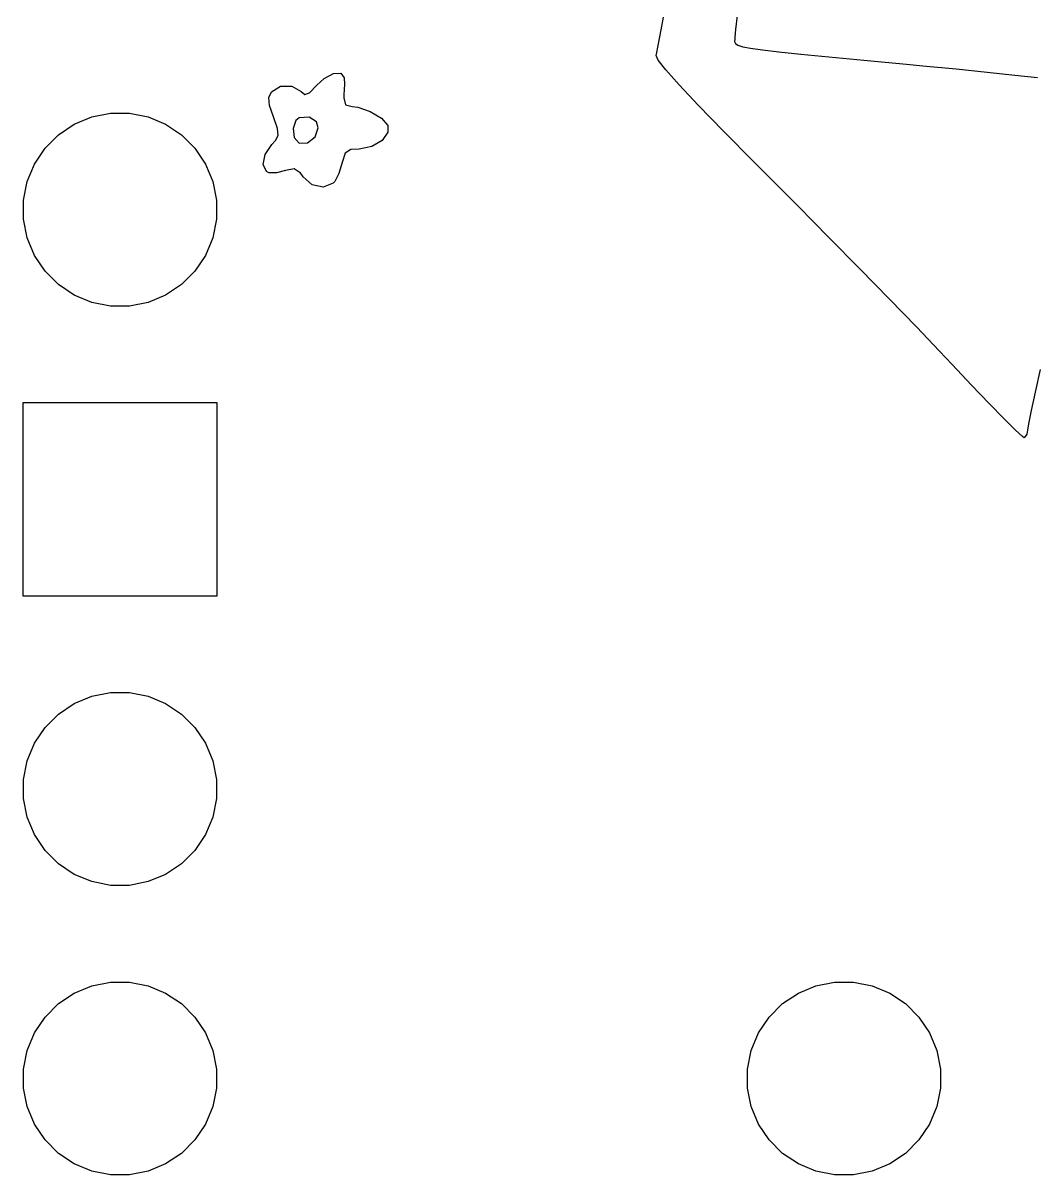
# Model space of a CAD drawing. Header units: millimetres. Extents: x 50.8 to 70.2, y -80.5 to -30.
# Drawn here: x 50.76 to 59.64, y -80.48 to -70.37 of the extents above; entities that cross this region are included whole.
import ezdxf

# ---------------------------------------------------------------- set-up
doc = ezdxf.new("R2010")
doc.units = ezdxf.units.MM
doc.layers.add('B.Mask', color=4, linetype='CONTINUOUS', true_color=0x02ffee)

msp = doc.modelspace()

# ---------------------------------------------------------------- linework, layer by layer
at = {"layer": 'B.Mask', "linetype": 'CONTINUOUS'}
for p, q in [((56.356555, -70.432703), (56.391222, -70.240699)), ((57.023373, -70.305295), (57.008286, -70.429044)), ((56.330786, -70.57071), (56.356555, -70.432703)), ((57.000903, -70.513128), (57.000602, -70.533556)), ((57.001936, -70.497498), (57.000903, -70.513128)), ((57.008286, -70.429044), (57.001936, -70.497498)), ((56.315347, -70.646664), (56.330786, -70.57071)), ((57.000602, -70.533556), (57.007747, -70.550769)), ((57.007747, -70.550769), (57.029007, -70.56581)), ((57.029007, -70.56581), (57.07105, -70.579723)), ((57.07105, -70.579723), (57.140545, -70.593554)), ((57.140545, -70.593554), (57.244161, -70.608347)), ((57.244161, -70.608347), (57.388568, -70.625146)), ((56.312309, -70.658065), (56.315347, -70.646664)), ((56.329729, -70.698106), (56.312309, -70.658065)), ((56.396387, -70.783247), (56.329729, -70.698106)), ((57.388568, -70.625146), (57.580434, -70.644995)), ((57.580434, -70.644995), (57.826429, -70.66894)), ((57.826429, -70.66894), (58.13322, -70.698025)), ((58.13322, -70.698025), (58.507478, -70.733294)), ((53.400614, -70.857546), (53.481863, -70.813943)), ((53.481863, -70.813943), (53.546931, -70.810921)), ((53.546931, -70.810921), (53.576674, -70.853593)), ((56.51326, -70.914539), (56.396387, -70.783247)), ((58.507478, -70.733294), (58.64978, -70.746834)), ((58.64978, -70.746834), (58.943307, -70.775469)), ((58.943307, -70.775469), (59.216076, -70.802994)), ((59.216076, -70.802994), (59.457404, -70.828277)), ((53.273333, -70.985587), (53.337446, -70.917479)), ((53.337446, -70.917479), (53.400614, -70.857546)), ((53.5776, -70.909137), (53.573867, -71.002566)), ((53.576674, -70.853593), (53.5776, -70.909137)), ((56.681323, -71.09303), (56.51326, -70.914539)), ((59.457404, -70.828277), (59.656607, -70.850186)), ((52.91497, -71.025226), (52.939247, -70.975046)), ((52.92201, -71.096745), (52.91497, -71.025226)), ((52.939247, -70.975046), (53.018175, -70.92747)), ((53.018175, -70.92747), (53.117971, -70.926128)), ((53.117971, -70.926128), (53.199223, -70.973344)), ((53.199223, -70.973344), (53.232344, -71.000055)), ((53.232344, -71.000055), (53.273333, -70.985587)), ((53.573867, -71.002566), (53.572841, -71.029547)), ((52.955538, -71.196277), (52.92201, -71.096745)), ((53.572841, -71.029547), (53.588678, -71.089553)), ((53.588678, -71.089553), (53.646257, -71.104986)), ((53.646257, -71.104986), (53.695997, -71.110546)), ((53.695997, -71.110546), (53.805419, -71.148264)), ((56.901553, -71.319772), (56.681323, -71.09303)), ((51.209313, -71.260367), (51.363258, -71.196601)), ((51.363258, -71.196601), (51.526685, -71.164093)), ((51.526685, -71.164093), (51.693315, -71.164093)), ((51.693315, -71.164093), (51.856742, -71.196601)), ((51.856742, -71.196601), (52.010687, -71.260367)), ((52.99171, -71.298055), (52.955538, -71.196277)), ((53.152583, -71.225962), (53.128092, -71.297224)), ((53.181672, -71.203248), (53.152583, -71.225962)), ((53.270281, -71.196915), (53.181672, -71.203248)), ((53.333859, -71.239524), (53.270281, -71.196915)), ((53.805419, -71.148264), (53.903223, -71.207626)), ((53.903223, -71.207626), (53.958425, -71.272048)), ((51.070766, -71.352941), (51.209313, -71.260367)), ((52.010687, -71.260367), (52.149234, -71.352941)), ((52.998538, -71.358031), (52.99171, -71.298055)), ((53.128092, -71.297224), (53.137972, -71.376542)), ((53.320993, -71.371475), (53.349267, -71.290627)), ((53.349267, -71.290627), (53.333859, -71.239524)), ((53.958797, -71.329737), (53.908235, -71.401307)), ((53.958425, -71.272048), (53.958797, -71.329737)), ((57.174924, -71.595814), (56.901553, -71.319772)), ((50.952941, -71.470766), (51.070766, -71.352941)), ((52.149234, -71.352941), (52.267059, -71.470766)), ((52.941818, -71.437947), (52.974473, -71.403512)), ((52.974473, -71.403512), (52.998538, -71.358031)), ((53.137972, -71.376542), (53.182146, -71.42689)), ((53.182146, -71.42689), (53.25476, -71.423966)), ((53.25476, -71.423966), (53.320993, -71.371475)), ((53.908235, -71.401307), (53.818154, -71.455773)), ((50.860367, -71.609313), (50.952941, -71.470766)), ((52.267059, -71.470766), (52.359633, -71.609313)), ((52.867191, -71.611778), (52.88337, -71.524827)), ((52.88337, -71.524827), (52.941818, -71.437947)), ((53.584276, -71.513991), (53.55854, -71.594911)), ((53.634841, -71.482173), (53.584276, -71.513991)), ((53.707735, -71.47742), (53.634841, -71.482173)), ((53.818154, -71.455773), (53.707735, -71.47742)), ((50.796601, -71.763258), (50.860367, -71.609313)), ((52.359633, -71.609313), (52.423399, -71.763258)), ((52.895985, -71.674316), (52.867191, -71.611778)), ((53.55854, -71.594911), (53.530227, -71.691322)), ((57.298601, -71.719502), (57.174924, -71.595814)), ((52.914545, -71.684947), (52.895985, -71.674316)), ((52.98412, -71.686733), (52.914545, -71.684947)), ((53.060573, -71.667198), (52.98412, -71.686733)), ((53.137211, -71.650301), (53.060573, -71.667198)), ((53.182146, -71.679148), (53.137211, -71.650301)), ((53.189942, -71.684153), (53.182146, -71.679148)), ((53.216828, -71.721543), (53.189942, -71.684153)), ((53.296433, -71.791708), (53.216828, -71.721543)), ((53.530227, -71.691322), (53.493459, -71.762506)), ((57.557368, -71.978927), (57.298601, -71.719502)), ((50.764093, -71.926685), (50.796601, -71.763258)), ((52.423399, -71.763258), (52.455907, -71.926685)), ((53.393385, -71.811548), (53.296433, -71.791708)), ((53.479539, -71.776896), (53.393385, -71.811548)), ((53.493459, -71.762506), (53.479539, -71.776896)), ((50.764093, -72.093315), (50.764093, -71.926685)), ((52.455907, -71.926685), (52.455907, -72.093315)), ((57.827649, -72.252112), (57.557368, -71.978927)), ((50.796601, -72.256742), (50.764093, -72.093315)), ((52.455907, -72.093315), (52.423399, -72.256742)), ((50.860367, -72.410687), (50.796601, -72.256742)), ((52.423399, -72.256742), (52.359633, -72.410687)), ((58.098069, -72.527407), (57.827649, -72.252112)), ((50.952941, -72.549234), (50.860367, -72.410687)), ((52.359633, -72.410687), (52.267059, -72.549234)), ((58.357251, -72.793161), (58.098069, -72.527407)), ((51.070766, -72.667059), (50.952941, -72.549234)), ((52.267059, -72.549234), (52.149234, -72.667059)), ((51.209313, -72.759633), (51.070766, -72.667059)), ((52.149234, -72.667059), (52.010687, -72.759633)), ((51.363258, -72.823399), (51.209313, -72.759633)), ((51.526685, -72.855907), (51.363258, -72.823399)), ((51.856742, -72.823399), (51.693315, -72.855907)), ((52.010687, -72.759633), (51.856742, -72.823399)), ((58.593821, -73.037725), (58.357251, -72.793161)), ((51.693315, -72.855907), (51.526685, -72.855907)), ((58.796402, -73.249448), (58.593821, -73.037725)), ((58.90782, -73.367522), (58.796402, -73.249448)), ((59.078317, -73.548363), (58.90782, -73.367522)), ((59.681144, -73.411192), (59.635721, -73.609402)), ((59.232568, -73.70951), (59.078317, -73.548363)), ((59.635721, -73.609402), (59.60006, -73.771593)), ((50.76, -75.4), (50.76, -73.7)), ((50.76, -73.7), (52.46, -73.7)), ((52.46, -73.7), (52.46, -75.4)), ((59.363158, -73.843417), (59.232568, -73.70951)), ((59.462672, -73.942539), (59.363158, -73.843417)), ((59.60006, -73.771593), (59.576792, -73.886984)), ((59.523695, -73.999327), (59.462672, -73.942539)), ((59.568547, -73.944795), (59.564222, -73.979169)), ((59.576792, -73.886984), (59.568547, -73.944795)), ((59.539068, -74.009971), (59.523695, -73.999327)), ((59.564222, -73.979169), (59.539068, -74.009971)), ((52.46, -75.4), (50.76, -75.4)), ((51.209313, -76.340367), (51.363258, -76.276601)), ((51.363258, -76.276601), (51.526685, -76.244093)), ((51.526685, -76.244093), (51.693315, -76.244093)), ((51.693315, -76.244093), (51.856742, -76.276601)), ((51.856742, -76.276601), (52.010687, -76.340367)), ((51.070766, -76.432941), (51.209313, -76.340367)), ((52.010687, -76.340367), (52.149234, -76.432941)), ((50.952941, -76.550766), (51.070766, -76.432941)), ((52.149234, -76.432941), (52.267059, -76.550766)), ((50.860367, -76.689313), (50.952941, -76.550766)), ((52.267059, -76.550766), (52.359633, -76.689313)), ((50.796601, -76.843258), (50.860367, -76.689313)), ((52.359633, -76.689313), (52.423399, -76.843258)), ((50.764093, -77.006685), (50.796601, -76.843258)), ((52.423399, -76.843258), (52.455907, -77.006685)), ((50.764093, -77.173315), (50.764093, -77.006685)), ((52.455907, -77.006685), (52.455907, -77.173315)), ((50.796601, -77.336742), (50.764093, -77.173315)), ((52.455907, -77.173315), (52.423399, -77.336742)), ((50.860367, -77.490687), (50.796601, -77.336742)), ((52.423399, -77.336742), (52.359633, -77.490687)), ((50.952941, -77.629234), (50.860367, -77.490687)), ((52.359633, -77.490687), (52.267059, -77.629234)), ((51.070766, -77.747059), (50.952941, -77.629234)), ((52.267059, -77.629234), (52.149234, -77.747059)), ((51.209313, -77.839633), (51.070766, -77.747059)), ((52.149234, -77.747059), (52.010687, -77.839633)), ((51.363258, -77.903399), (51.209313, -77.839633)), ((52.010687, -77.839633), (51.856742, -77.903399)), ((51.526685, -77.935907), (51.363258, -77.903399)), ((51.693315, -77.935907), (51.526685, -77.935907)), ((51.856742, -77.903399), (51.693315, -77.935907)), ((51.363258, -78.816601), (51.526685, -78.784093)), ((51.526685, -78.784093), (51.693315, -78.784093)), ((51.693315, -78.784093), (51.856742, -78.816601)), ((57.713258, -78.816601), (57.876685, -78.784093)), ((57.876685, -78.784093), (58.043315, -78.784093)), ((58.043315, -78.784093), (58.206742, -78.816601)), ((51.070766, -78.972941), (51.209313, -78.880367)), ((51.209313, -78.880367), (51.363258, -78.816601)), ((51.856742, -78.816601), (52.010687, -78.880367)), ((52.010687, -78.880367), (52.149234, -78.972941)), ((57.420766, -78.972941), (57.559313, -78.880367)), ((57.559313, -78.880367), (57.713258, -78.816601)), ((58.206742, -78.816601), (58.360687, -78.880367)), ((58.360687, -78.880367), (58.499234, -78.972941)), ((50.952941, -79.090766), (51.070766, -78.972941)), ((52.149234, -78.972941), (52.267059, -79.090766)), ((57.302941, -79.090766), (57.420766, -78.972941)), ((58.499234, -78.972941), (58.617059, -79.090766)), ((50.860367, -79.229313), (50.952941, -79.090766)), ((52.267059, -79.090766), (52.359633, -79.229313)), ((57.210367, -79.229313), (57.302941, -79.090766)), ((58.617059, -79.090766), (58.709633, -79.229313)), ((50.796601, -79.383258), (50.860367, -79.229313)), ((52.359633, -79.229313), (52.423399, -79.383258)), ((57.146601, -79.383258), (57.210367, -79.229313)), ((58.709633, -79.229313), (58.773399, -79.383258)), ((50.764093, -79.546685), (50.796601, -79.383258)), ((52.423399, -79.383258), (52.455907, -79.546685)), ((57.114093, -79.546685), (57.146601, -79.383258)), ((58.773399, -79.383258), (58.805907, -79.546685)), ((50.764093, -79.713315), (50.764093, -79.546685)), ((52.455907, -79.546685), (52.455907, -79.713315)), ((57.114093, -79.713315), (57.114093, -79.546685)), ((58.805907, -79.546685), (58.805907, -79.713315)), ((50.796601, -79.876742), (50.764093, -79.713315)), ((52.455907, -79.713315), (52.423399, -79.876742)), ((57.146601, -79.876742), (57.114093, -79.713315)), ((58.805907, -79.713315), (58.773399, -79.876742)), ((50.860367, -80.030687), (50.796601, -79.876742)), ((52.423399, -79.876742), (52.359633, -80.030687)), ((57.210367, -80.030687), (57.146601, -79.876742)), ((58.773399, -79.876742), (58.709633, -80.030687)), ((50.952941, -80.169234), (50.860367, -80.030687)), ((52.359633, -80.030687), (52.267059, -80.169234)), ((57.302941, -80.169234), (57.210367, -80.030687)), ((58.709633, -80.030687), (58.617059, -80.169234)), ((51.070766, -80.287059), (50.952941, -80.169234)), ((52.267059, -80.169234), (52.149234, -80.287059)), ((57.420766, -80.287059), (57.302941, -80.169234)), ((58.617059, -80.169234), (58.499234, -80.287059)), ((51.209313, -80.379633), (51.070766, -80.287059)), ((52.149234, -80.287059), (52.010687, -80.379633)), ((57.559313, -80.379633), (57.420766, -80.287059)), ((58.499234, -80.287059), (58.360687, -80.379633)), ((51.363258, -80.443399), (51.209313, -80.379633)), ((52.010687, -80.379633), (51.856742, -80.443399)), ((57.713258, -80.443399), (57.559313, -80.379633)), ((58.360687, -80.379633), (58.206742, -80.443399)), ((51.526685, -80.475907), (51.363258, -80.443399)), ((51.693315, -80.475907), (51.526685, -80.475907)), ((51.856742, -80.443399), (51.693315, -80.475907)), ((57.876685, -80.475907), (57.713258, -80.443399)), ((58.043315, -80.475907), (57.876685, -80.475907)), ((58.206742, -80.443399), (58.043315, -80.475907))]:
    msp.add_line(p, q, dxfattribs=at)

doc.saveas('drawing.dxf')
